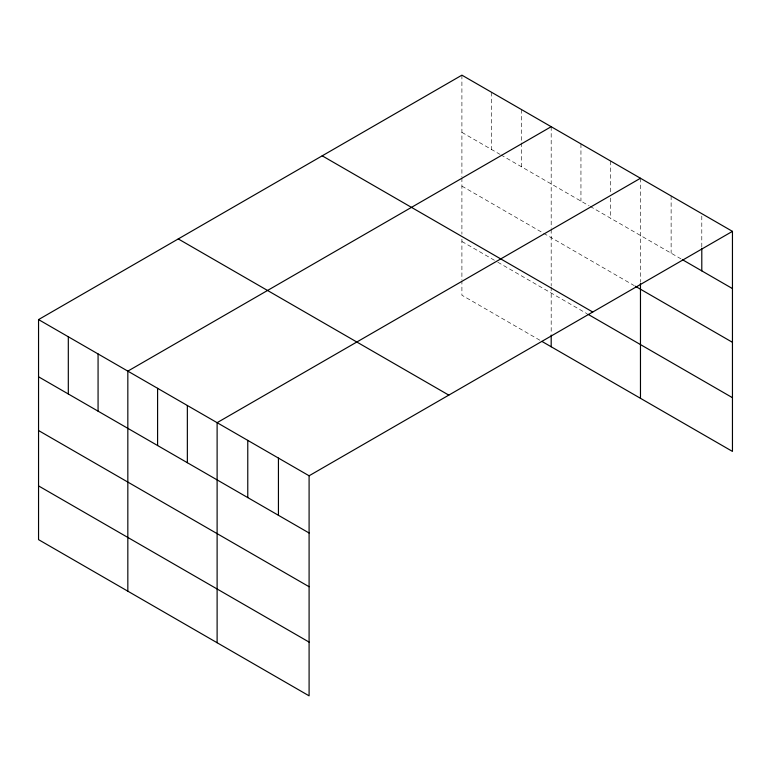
<?xml version="1.0" encoding="UTF-8"?>
<svg xmlns="http://www.w3.org/2000/svg" width="771" height="771" viewBox="0 0 771 771"><rect width="100%" height="100%" fill="white"/><g stroke="black" fill="none" stroke-linecap="round" stroke-linejoin="round"><path stroke-width="0.58" stroke-dasharray="3.85 2.89" d="M461.906 75.163L461.906 176.771M461.906 132.381L499.878 154.296M500.899 154.894L589.16 205.847M590.181 206.435L681.352 259.075M461.906 186.119L634.311 285.655M461.906 241.477L496.794 261.629M497.825 262.217L587.107 313.758M539.893 340.242L461.906 295.216L461.906 281.203M701.793 216.044L701.793 247.038M671.127 195.959L671.127 253.167M640.47 178.255L640.47 282.196M610.709 161.072L610.709 193.251M610.709 198.022L610.709 218.289M580.948 143.888L580.948 201.106M551.188 126.704L551.188 228.312M551.188 229.488L551.188 285.8M551.188 287.005L551.188 333.91M521.427 109.53L521.427 141.71M521.427 142.905L521.427 166.738M491.667 92.347L491.667 149.564M461.906 177.937L461.906 234.259M461.906 239.077L461.906 280.027"/><path stroke-width="1.16" d="M38.55 319.589L309.094 475.784L309.094 695.837L38.55 539.642L38.55 319.589L461.906 75.163L732.45 231.358L732.45 451.411L541.946 341.428M551.188 126.704L127.832 371.13L127.832 591.184M640.47 178.255L217.114 422.672L217.114 642.735M309.094 475.784L732.45 231.358M682.374 259.663L732.45 288.576M635.333 286.243L732.45 342.314M322.201 155.819L592.745 312.024M588.128 314.356L732.45 397.682M178.255 238.923L448.799 395.118M38.55 376.797L309.094 533.002M38.55 430.536L309.094 586.731M38.55 485.903L309.094 642.098M701.793 248.223L701.793 270.872M640.47 283.362L640.47 398.308M551.188 335.077L551.188 346.767M278.437 458.08L278.437 515.298M247.77 440.376L247.77 497.594M187.353 405.498L187.353 462.706M157.592 388.314L157.592 445.532M98.071 353.947L98.071 411.165M68.311 336.763L68.311 393.981"/></g></svg>
